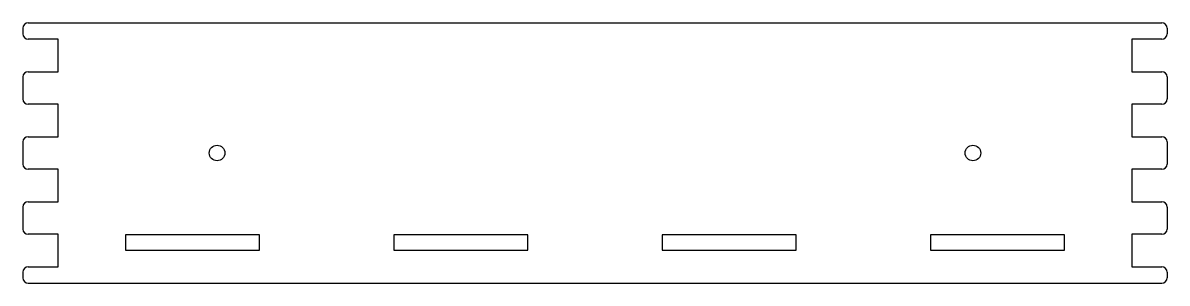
# Model space of a CAD drawing. Header units: millimetres. Extents: x 0 to 439, y 0 to 100.
import ezdxf

# ---------------------------------------------------------------- set-up
doc = ezdxf.new("R2010")
doc.units = ezdxf.units.MM
doc.layers.add('CutProfile', color=7, linetype='CONTINUOUS')

msp = doc.modelspace()

# ---------------------------------------------------------------- linework, layer by layer
at = {"layer": 'CutProfile'}
for p, q in [((0, 98), (0, 95.75)), ((2, 100), (437.4, 100)), ((439.4, 98), (439.4, 95.75)), ((13.6, 93.75), (2, 93.75)), ((13.6, 81.25), (13.6, 93.75)), ((425.8, 93.75), (425.8, 81.25)), ((437.4, 93.75), (425.8, 93.75)), ((0, 79.25), (0, 70.75)), ((2, 81.25), (13.6, 81.25)), ((425.8, 81.25), (437.4, 81.25)), ((439.4, 79.25), (439.4, 70.75)), ((13.6, 68.75), (2, 68.75)), ((13.6, 56.25), (13.6, 68.75)), ((425.8, 68.75), (425.8, 56.25)), ((437.4, 68.75), (425.8, 68.75)), ((0, 54.25), (0, 45.75)), ((2, 56.25), (13.6, 56.25)), ((425.8, 56.25), (437.4, 56.25)), ((439.4, 54.25), (439.4, 45.75)), ((13.6, 43.75), (2, 43.75)), ((13.6, 31.25), (13.6, 43.75)), ((425.8, 43.75), (425.8, 31.25)), ((437.4, 43.75), (425.8, 43.75)), ((2, 31.25), (13.6, 31.25)), ((425.8, 31.25), (437.4, 31.25)), ((0, 29.25), (0, 20.75)), ((439.4, 29.25), (439.4, 20.75)), ((13.6, 18.75), (2, 18.75)), ((13.6, 6.25), (13.6, 18.75)), ((90.8875, 18.5), (39.3625, 18.5)), ((39.3625, 18.5), (39.3625, 12.7)), ((90.8875, 12.7), (90.8875, 18.5)), ((193.9375, 18.5), (142.4125, 18.5)), ((142.4125, 18.5), (142.4125, 12.7)), ((193.9375, 12.7), (193.9375, 18.5)), ((296.9875, 18.5), (245.4625, 18.5)), ((245.4625, 18.5), (245.4625, 12.7)), ((296.9875, 12.7), (296.9875, 18.5)), ((400.0375, 18.5), (348.5125, 18.5)), ((348.5125, 18.5), (348.5125, 12.7)), ((400.0375, 12.7), (400.0375, 18.5)), ((425.8, 18.75), (425.8, 6.25)), ((437.4, 18.75), (425.8, 18.75)), ((39.3625, 12.7), (90.8875, 12.7)), ((142.4125, 12.7), (193.9375, 12.7)), ((245.4625, 12.7), (296.9875, 12.7)), ((348.5125, 12.7), (400.0375, 12.7)), ((2, 6.25), (13.6, 6.25)), ((425.8, 6.25), (437.4, 6.25)), ((0, 4.25), (0, 2)), ((2, 0), (437.4, 0)), ((439.4, 4.25), (439.4, 2))]:
    msp.add_line(p, q, dxfattribs=at)
for centre in [(74.5667, 50), (364.8333, 50)]:
    msp.add_circle(centre, 3, dxfattribs=at)
for centre, start, end in [((2, 98), 90, 180), ((437.4, 98), 0, 90), ((2, 95.75), 180, -90), ((437.4, 95.75), -90, 0), ((2, 79.25), 90, 180), ((437.4, 79.25), 0, 90), ((2, 70.75), 180, -90), ((437.4, 70.75), -90, 0), ((2, 54.25), 90, 180), ((437.4, 54.25), 0, 90), ((2, 45.75), 180, -90), ((437.4, 45.75), -90, 0), ((2, 29.25), 90, 180), ((437.4, 29.25), 0, 90), ((2, 20.75), 180, -90), ((437.4, 20.75), -90, 0), ((2, 4.25), 90, 180), ((437.4, 4.25), 0, 90), ((2, 2), 180, -90), ((437.4, 2), -90, 0)]:
    msp.add_arc(centre, 2, start, end, dxfattribs=at)

doc.saveas('drawing.dxf')
